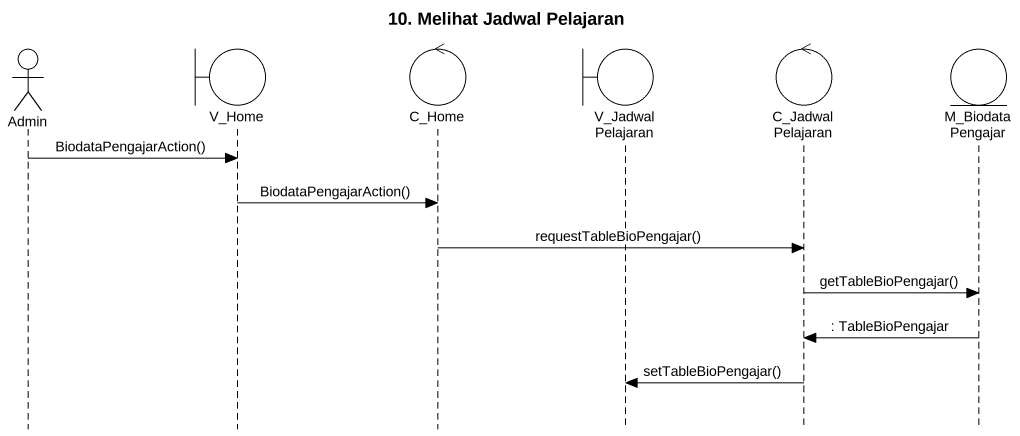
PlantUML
@startuml
title 10. Melihat Jadwal Pelajaran
hide footbox
actor Admin
boundary V_Home
control C_Home
boundary V_JadwalPelajaran
control C_JadwalPelajaran
entity M_BiodataPengajar

Admin -> V_Home : BiodataPengajarAction()
V_Home -> C_Home : BiodataPengajarAction()
C_Home -> C_JadwalPelajaran : requestTableBioPengajar()
C_JadwalPelajaran -> M_BiodataPengajar : getTableBioPengajar()
M_BiodataPengajar -> C_JadwalPelajaran : : TableBioPengajar
C_JadwalPelajaran -> V_JadwalPelajaran : setTableBioPengajar()
@enduml
